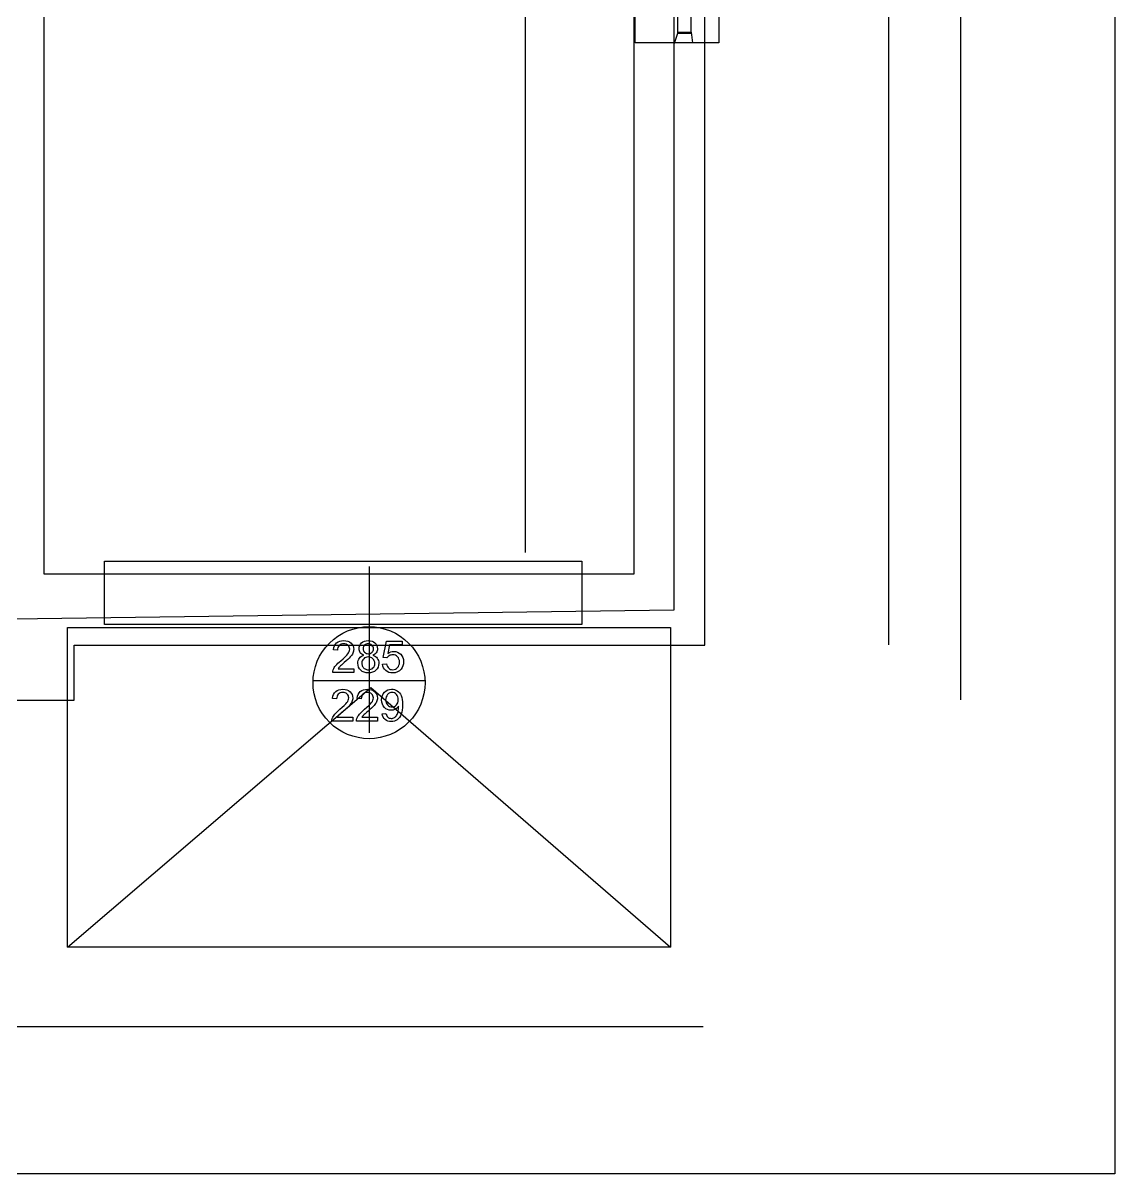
# Model space of a CAD drawing. Extents: x 2.6 to 26.4, y 3.1 to 19.6.
# Drawn here: x 19.92 to 26.41, y 3.12 to 9.96 of the extents above; entities that cross this region are included whole.
import ezdxf

# ---------------------------------------------------------------- set-up
doc = ezdxf.new("R2010")
doc.units = 0
for name, color, linetype in [('garden', 7, 'CONTINUOUS'), ('okna-drzwi_kopia', 7, 'CONTINUOUS'), ('rozmiarowka_kopia', 7, 'CONTINUOUS'), ('sciany', 7, 'CONTINUOUS')]:
    doc.layers.add(name, color=color, linetype=linetype)

msp = doc.modelspace()

# ---------------------------------------------------------------- linework, layer by layer
at = {"layer": 'garden', "color": 7}
for points in [[(2.592917, 19.577231), (26.405417, 19.577231), (26.405417, 3.120148), (2.592917, 3.120148)], [(4.470063, 15.233314), (23.784692, 15.233314), (23.784692, 6.46842), (13.747867, 6.331941), (13.610701, 6.908078), (9.37782, 6.908078), (9.307661, 6.201818), (4.470063, 6.122306)], [(20.180414, 6.367336), (23.764022, 6.367336), (23.764022, 4.467259), (20.180414, 4.467259)]]:
    msp.add_lwpolyline(points, close=True, dxfattribs=at)
msp.add_lwpolyline([(20.180414, 4.467259), (21.982919, 6.009032), (23.764022, 4.467259)], dxfattribs=at)
at = {"layer": 'okna-drzwi_kopia', "color": 7}
for points in [[(23.554954, 9.839952), (23.554954, 11.822654), (24.051953, 11.822654), (24.051953, 9.839952)], [(23.887067, 9.895992), (23.887067, 11.758526), (23.80637, 11.758526), (23.80637, 9.895992)], [(23.894188, 9.839329), (23.788067, 9.837968), (23.810064, 9.903142), (23.886365, 9.90237)], [(20.400145, 6.760191), (23.237261, 6.760191), (23.237261, 6.383868), (20.400145, 6.383868)], [(21.937587, 6.240963)], [(21.930145, 6.153952)], [(21.942224, 6.201761)], [(22.05314, 6.148944)], [(22.305382, 6.03852)], [(22.145833, 5.937446)], [(22.051137, 5.85429)]]:
    msp.add_lwpolyline(points, close=True, dxfattribs=at)
for points in [[(21.972655, 6.727863), (21.972655, 5.740045)], [(21.785289, 6.231835), (21.761512, 6.234275)], [(22.078974, 6.185828), (22.057253, 6.188658), (22.075503, 6.285438), (22.169199, 6.285438), (22.169199, 6.263331), (22.094011, 6.263331), (22.083858, 6.212692)], [(21.881687, 6.121818), (21.881687, 6.099583), (21.757145, 6.099583)], [(21.789269, 6.121815), (21.881687, 6.121818)], [(22.05314, 6.148937), (22.077431, 6.150997)], [(21.639924, 6.052026), (22.30538, 6.052026)], [(21.77979, 5.942972), (21.756012, 5.945412)], [(21.926309, 5.942972), (21.902532, 5.945412)], [(21.876186, 5.832955), (21.876186, 5.81072), (21.751645, 5.81072)], [(21.783769, 5.832952), (21.876186, 5.832955)], [(22.022705, 5.832955), (22.022705, 5.81072), (21.898164, 5.81072)], [(21.930288, 5.832952), (22.022705, 5.832955)], [(22.051109, 5.85429), (22.073344, 5.85635)]]:
    msp.add_lwpolyline(points, dxfattribs=at)
for points in [[(21.73738, 6.273795), (21.799778, 6.336193), (21.884409, 6.371248), (21.972654, 6.371248)], [(21.972654, 6.371248), (22.060899, 6.371248), (22.14553, 6.336193), (22.207928, 6.273795)], [(21.639926, 6.03852), (21.639926, 6.126765), (21.674981, 6.211396), (21.73738, 6.273795)], [(21.761512, 6.234275), (21.763139, 6.252012), (21.769265, 6.265507), (21.779891, 6.27476)], [(21.779891, 6.27476), (21.790516, 6.2841), (21.804783, 6.28877), (21.82269, 6.28877)], [(21.795443, 6.259596), (21.78876, 6.252913), (21.785375, 6.243659), (21.785289, 6.231835)], [(21.822176, 6.269621), (21.811037, 6.269621), (21.802126, 6.26628), (21.795443, 6.259596)], [(21.847753, 6.260111), (21.84124, 6.266451), (21.832714, 6.269621), (21.822176, 6.269621)], [(21.82269, 6.28877), (21.840769, 6.28877), (21.855079, 6.283758), (21.865618, 6.273732)], [(21.846857, 6.209087), (21.854054, 6.218941), (21.857653, 6.228237), (21.857653, 6.236977)], [(21.857653, 6.236977), (21.857653, 6.246145), (21.854353, 6.253857), (21.847753, 6.260111)], [(21.865618, 6.273732), (21.876157, 6.263708), (21.881427, 6.251284), (21.881427, 6.23646)], [(21.881427, 6.23646), (21.881427, 6.22892), (21.879884, 6.221508), (21.876797, 6.214225)], [(21.913947, 6.24019), (21.913947, 6.2539), (21.918874, 6.265424), (21.928727, 6.274763)], [(21.920887, 6.216798), (21.91626, 6.223312), (21.913947, 6.231109), (21.913947, 6.24019)], [(21.928727, 6.274763), (21.938581, 6.284103), (21.951691, 6.288773), (21.968056, 6.288773)], [(21.946327, 6.26127), (21.9405, 6.255617), (21.937587, 6.248848), (21.937587, 6.240963)], [(21.937592, 6.240961), (21.937592, 6.23205), (21.940462, 6.224767), (21.946202, 6.219112)], [(21.968305, 6.26975), (21.95948, 6.26975), (21.952154, 6.266924), (21.946327, 6.26127)], [(21.968056, 6.288773), (21.984507, 6.288773), (21.997745, 6.283975), (22.00777, 6.274378)], [(21.990154, 6.26101), (21.984327, 6.266837), (21.977044, 6.26975), (21.968305, 6.26975)], [(21.999024, 6.239675), (21.999024, 6.248158), (21.996067, 6.25527), (21.990154, 6.26101)], [(21.990414, 6.218982), (21.996154, 6.224636), (21.999024, 6.231533), (21.999024, 6.239675)], [(22.00777, 6.274378), (22.017795, 6.264867), (22.022808, 6.253257), (22.022808, 6.239547)], [(22.022808, 6.239547), (22.022808, 6.230808), (22.020495, 6.223182), (22.015868, 6.21667)], [(22.083858, 6.212692), (22.095168, 6.220576), (22.107035, 6.224517), (22.119459, 6.224517)], [(22.119459, 6.224517), (22.13591, 6.224517), (22.149791, 6.218819), (22.161102, 6.207423)], [(22.207928, 6.273795), (22.270327, 6.211396), (22.305382, 6.126765), (22.305382, 6.03852)], [(21.775011, 6.140711), (21.782037, 6.148937), (21.792148, 6.158448), (21.805343, 6.169244)], [(21.825772, 6.158059), (21.811891, 6.146406), (21.80298, 6.13848), (21.799039, 6.134282)], [(21.805343, 6.169244), (21.825822, 6.186038), (21.83966, 6.199319), (21.846857, 6.209087)], [(21.861374, 6.191219), (21.854262, 6.183165), (21.842395, 6.172111), (21.825772, 6.158059)], [(21.876797, 6.214225), (21.87371, 6.206942), (21.868569, 6.199273), (21.861374, 6.191219)], [(21.906369, 6.154078), (21.906369, 6.166331), (21.909452, 6.17657), (21.915619, 6.184795)], [(21.923463, 6.112821), (21.912067, 6.123875), (21.906369, 6.137627), (21.906369, 6.154078)], [(21.915619, 6.184795), (21.921872, 6.193107), (21.930741, 6.198762), (21.942224, 6.201761)], [(21.942222, 6.201761), (21.932625, 6.205275), (21.925514, 6.210287), (21.920887, 6.216798)], [(21.930142, 6.153949), (21.930142, 6.147349), (21.931685, 6.140966), (21.934772, 6.134799)], [(21.940813, 6.180943), (21.933701, 6.173745), (21.930145, 6.164748), (21.930145, 6.153952)], [(21.967931, 6.191739), (21.95705, 6.191739), (21.94801, 6.188141), (21.940813, 6.180943)], [(21.946202, 6.219112), (21.951942, 6.213459), (21.959396, 6.210632), (21.968565, 6.210632)], [(21.995693, 6.180814), (21.988324, 6.188098), (21.97907, 6.191739), (21.967931, 6.191739)], [(21.968565, 6.210632), (21.977476, 6.210632), (21.984759, 6.213416), (21.990414, 6.218982)], [(22.015868, 6.21667), (22.011328, 6.210244), (22.004387, 6.205274), (21.995046, 6.201761)], [(21.995046, 6.201761), (22.006613, 6.197995), (22.015396, 6.191911), (22.021394, 6.18351)], [(22.006875, 6.153181), (22.006875, 6.16432), (22.003148, 6.173531), (21.995693, 6.180814)], [(22.030524, 6.153435), (22.030524, 6.137327), (22.024826, 6.123789), (22.013431, 6.112821)], [(22.021394, 6.18351), (22.027481, 6.175114), (22.030524, 6.165089), (22.030524, 6.153435)], [(22.093111, 6.198937), (22.087111, 6.195597), (22.082399, 6.191228), (22.078974, 6.185828)], [(22.11329, 6.204077), (22.105835, 6.204077), (22.099109, 6.202364), (22.093111, 6.198937)], [(22.142337, 6.192638), (22.134968, 6.200264), (22.125286, 6.204077), (22.11329, 6.204077)], [(22.141951, 6.12799), (22.149663, 6.136387), (22.153519, 6.147526), (22.153519, 6.161407)], [(22.153519, 6.161407), (22.153519, 6.174603), (22.149792, 6.185013), (22.142337, 6.192638)], [(22.161102, 6.207423), (22.172412, 6.196027), (22.178067, 6.181375), (22.178067, 6.163467)], [(22.178067, 6.163467), (22.178067, 6.146416), (22.173097, 6.131678), (22.163158, 6.119254)], [(21.757145, 6.099583), (21.756945, 6.10515), (21.757845, 6.110505), (21.759845, 6.115648)], [(21.759845, 6.115648), (21.763018, 6.124132), (21.768074, 6.132486), (21.775011, 6.140711)], [(21.799039, 6.134282), (21.795099, 6.130169), (21.791842, 6.126013), (21.789269, 6.121815)], [(21.968447, 6.09637), (21.949853, 6.09637), (21.934858, 6.101854), (21.923463, 6.112821)], [(21.934772, 6.134799), (21.937945, 6.128633), (21.942615, 6.123834), (21.948781, 6.120404)], [(21.948781, 6.120404), (21.954948, 6.117064), (21.961588, 6.115394), (21.968703, 6.115394)], [(22.013431, 6.112821), (22.002035, 6.101854), (21.98704, 6.09637), (21.968447, 6.09637)], [(21.968703, 6.115394), (21.979756, 6.115394), (21.988881, 6.11895), (21.996079, 6.126062)], [(21.996079, 6.126062), (22.003276, 6.133174), (22.006875, 6.142214), (22.006875, 6.153181)], [(22.071648, 6.110771), (22.060851, 6.120368), (22.054682, 6.133092), (22.05314, 6.148944)], [(22.113676, 6.096377), (22.096539, 6.096377), (22.082529, 6.101175), (22.071648, 6.110771)], [(22.077431, 6.150997), (22.079231, 6.139173), (22.083387, 6.130262), (22.089898, 6.124264)], [(22.089898, 6.124264), (22.096498, 6.118351), (22.104424, 6.115394), (22.113676, 6.115394)], [(22.113676, 6.115394), (22.124815, 6.115394), (22.13424, 6.119593), (22.141951, 6.12799)], [(22.163158, 6.119254), (22.151077, 6.104003), (22.134583, 6.096377), (22.113676, 6.096377)], [(21.73738, 5.803246), (21.674981, 5.865645), (21.639926, 5.950275), (21.639926, 6.03852)], [(22.305382, 6.03852), (22.305382, 5.950275), (22.270327, 5.865645), (22.207928, 5.803246)], [(21.756012, 5.945412), (21.757639, 5.963149), (21.763765, 5.976644), (21.774392, 5.985898)], [(21.774392, 5.985898), (21.785017, 5.995238), (21.799283, 5.999907), (21.817191, 5.999907)], [(21.789943, 5.970734), (21.78326, 5.964051), (21.779875, 5.954797), (21.77979, 5.942972)], [(21.816677, 5.980759), (21.805538, 5.980759), (21.796626, 5.977418), (21.789943, 5.970734)], [(21.842253, 5.971249), (21.83574, 5.977589), (21.827214, 5.980759), (21.816677, 5.980759)], [(21.817191, 5.999907), (21.83527, 5.999907), (21.849579, 5.994895), (21.860118, 5.984869)], [(21.852153, 5.948114), (21.852153, 5.957282), (21.848853, 5.964994), (21.842253, 5.971249)], [(21.860118, 5.984869), (21.870657, 5.974845), (21.875927, 5.962421), (21.875927, 5.947597)], [(21.902532, 5.945412), (21.904159, 5.963149), (21.910285, 5.976644), (21.920911, 5.985898)], [(21.920911, 5.985898), (21.931536, 5.995238), (21.945802, 5.999907), (21.96371, 5.999907)], [(21.936462, 5.970734), (21.929779, 5.964051), (21.926394, 5.954797), (21.926309, 5.942972)], [(21.963196, 5.980759), (21.952057, 5.980759), (21.943145, 5.977418), (21.936462, 5.970734)], [(21.988772, 5.971249), (21.982259, 5.977589), (21.973733, 5.980759), (21.963196, 5.980759)], [(21.96371, 5.999907), (21.981789, 5.999907), (21.996099, 5.994895), (22.006638, 5.984869)], [(21.998672, 5.948114), (21.998672, 5.957282), (21.995372, 5.964994), (21.988772, 5.971249)], [(22.006638, 5.984869), (22.017177, 5.974845), (22.022446, 5.962421), (22.022446, 5.947597)], [(22.047666, 5.936293), (22.047666, 5.955401), (22.053278, 5.970781), (22.064503, 5.982433)], [(22.064503, 5.982433), (22.075813, 5.994087), (22.089951, 5.999913), (22.106917, 5.999913)], [(22.082855, 5.968164), (22.075229, 5.959768), (22.071416, 5.948886), (22.071416, 5.935519)], [(22.109717, 5.98076), (22.099435, 5.98076), (22.090481, 5.976562), (22.082855, 5.968164)], [(22.106917, 5.999913), (22.11917, 5.999913), (22.130351, 5.996613), (22.140462, 5.990013)], [(22.135165, 5.969064), (22.128139, 5.976862), (22.119656, 5.98076), (22.109717, 5.98076)], [(22.145833, 5.937446), (22.145833, 5.950728), (22.142277, 5.961267), (22.135165, 5.969064)], [(22.140462, 5.990013), (22.150658, 5.983413), (22.158369, 5.973988), (22.163596, 5.961738)], [(22.163596, 5.961738), (22.168909, 5.949571), (22.171566, 5.93192), (22.171566, 5.908785)], [(21.769511, 5.851848), (21.776537, 5.860074), (21.786648, 5.869585), (21.799843, 5.880381)], [(21.799843, 5.880381), (21.820321, 5.897175), (21.834159, 5.910456), (21.841356, 5.920224)], [(21.855874, 5.902356), (21.848762, 5.894302), (21.836895, 5.883249), (21.820272, 5.869196)], [(21.841356, 5.920224), (21.848554, 5.930078), (21.852153, 5.939375), (21.852153, 5.948114)], [(21.871297, 5.925362), (21.86821, 5.918079), (21.863069, 5.91041), (21.855874, 5.902356)], [(21.875927, 5.947597), (21.875927, 5.940057), (21.874384, 5.932646), (21.871297, 5.925362)], [(21.91603, 5.851848), (21.923056, 5.860074), (21.933167, 5.869585), (21.946362, 5.880381)], [(21.946362, 5.880381), (21.966841, 5.897175), (21.980679, 5.910456), (21.987876, 5.920224)], [(22.002393, 5.902356), (21.995282, 5.894302), (21.983415, 5.883249), (21.966792, 5.869196)], [(21.987876, 5.920224), (21.995073, 5.930078), (21.998672, 5.939375), (21.998672, 5.948114)], [(22.017816, 5.925362), (22.014729, 5.918079), (22.009588, 5.91041), (22.002393, 5.902356)], [(22.022446, 5.947597), (22.022446, 5.940057), (22.020903, 5.932646), (22.017816, 5.925362)], [(22.06386, 5.891566), (22.053064, 5.902876), (22.047666, 5.917785), (22.047666, 5.936293)], [(22.103446, 5.8746), (22.087852, 5.8746), (22.074657, 5.880256), (22.06386, 5.891566)], [(22.071416, 5.935519), (22.071416, 5.923523), (22.075015, 5.913755), (22.082213, 5.906215)], [(22.082213, 5.906215), (22.089496, 5.898761), (22.098449, 5.895033), (22.109074, 5.895033)], [(22.129409, 5.88141), (22.12144, 5.87687), (22.112786, 5.8746), (22.103446, 5.8746)], [(22.109074, 5.895033), (22.119785, 5.895033), (22.128567, 5.898761), (22.135422, 5.906215)], [(22.14843, 5.899404), (22.143803, 5.892036), (22.137463, 5.886038), (22.129409, 5.88141)], [(22.135422, 5.906215), (22.142363, 5.913755), (22.145833, 5.924166), (22.145833, 5.937446)], [(22.14506, 5.866498), (22.147373, 5.875752), (22.14853, 5.885178), (22.14853, 5.894774)], [(22.14853, 5.894774), (22.14853, 5.895801), (22.148497, 5.897344), (22.14843, 5.899404)], [(22.171566, 5.908785), (22.171566, 5.884709), (22.168953, 5.865516), (22.163726, 5.851206)], [(21.751645, 5.81072), (21.751445, 5.816287), (21.752345, 5.821642), (21.754345, 5.826786)], [(21.754345, 5.826786), (21.757518, 5.835269), (21.762574, 5.843623), (21.769511, 5.851848)], [(21.793539, 5.845419), (21.789599, 5.841306), (21.786342, 5.83715), (21.783769, 5.832952)], [(21.820272, 5.869196), (21.806391, 5.857544), (21.79748, 5.849618), (21.793539, 5.845419)], [(21.898164, 5.81072), (21.897964, 5.816287), (21.898864, 5.821642), (21.900864, 5.826786)], [(21.900864, 5.826786), (21.904037, 5.835269), (21.909093, 5.843623), (21.91603, 5.851848)], [(21.940058, 5.845419), (21.936118, 5.841306), (21.932861, 5.83715), (21.930288, 5.832952)], [(21.966792, 5.869196), (21.952911, 5.857544), (21.943999, 5.849618), (21.940058, 5.845419)], [(22.067974, 5.819717), (22.058635, 5.827943), (22.053022, 5.839467), (22.051137, 5.85429)], [(22.10409, 5.807507), (22.089353, 5.807507), (22.077314, 5.811577), (22.067974, 5.819717)], [(22.073344, 5.85635), (22.075231, 5.845897), (22.078829, 5.838314), (22.08414, 5.833601)], [(22.08414, 5.833601), (22.089453, 5.828888), (22.096265, 5.826531), (22.104576, 5.826531)], [(22.140334, 5.818689), (22.130052, 5.811235), (22.117971, 5.807507), (22.10409, 5.807507)], [(22.104576, 5.826531), (22.111688, 5.826531), (22.1179, 5.828158), (22.123212, 5.831411)], [(22.123212, 5.831411), (22.128612, 5.834665), (22.133025, 5.838992), (22.13645, 5.844392)], [(22.13645, 5.844392), (22.139877, 5.849879), (22.142747, 5.857248), (22.14506, 5.866498)], [(22.163726, 5.851206), (22.158499, 5.836982), (22.150702, 5.826143), (22.140334, 5.818689)], [(21.972654, 5.705792), (21.884409, 5.705792), (21.799778, 5.740847), (21.73738, 5.803246)], [(22.207928, 5.803246), (22.14553, 5.740847), (22.060899, 5.705792), (21.972654, 5.705792)]]:
    msp.add_open_spline(points, degree=3, dxfattribs=at)
at = {"layer": 'rozmiarowka_kopia', "color": 1}
for points in [[(25.488452, 5.937727), (25.488452, 15.656719)], [(25.061811, 6.26401), (25.061811, 15.316068)], [(25.061811, 6.26401), (25.061811, 15.316068)], [(22.903207, 6.81123), (22.903207, 12.732657)], [(4.464844, 3.997029), (23.958022, 3.997029)]]:
    msp.add_lwpolyline(points, dxfattribs=at)
at = {"layer": 'sciany', "color": 7}
msp.add_lwpolyline([(13.437371, 5.935688), (13.858844, 5.935688), (20.220678, 5.935688), (20.220678, 6.261146), (23.546935, 6.261146), (23.968408, 6.261146), (23.968408, 15.314498)], dxfattribs=at)
msp.add_lwpolyline([(20.042084, 12.764085), (23.546935, 12.764085), (23.546935, 6.682614), (20.042084, 6.682614)], close=True, dxfattribs=at)

doc.saveas('drawing.dxf')
